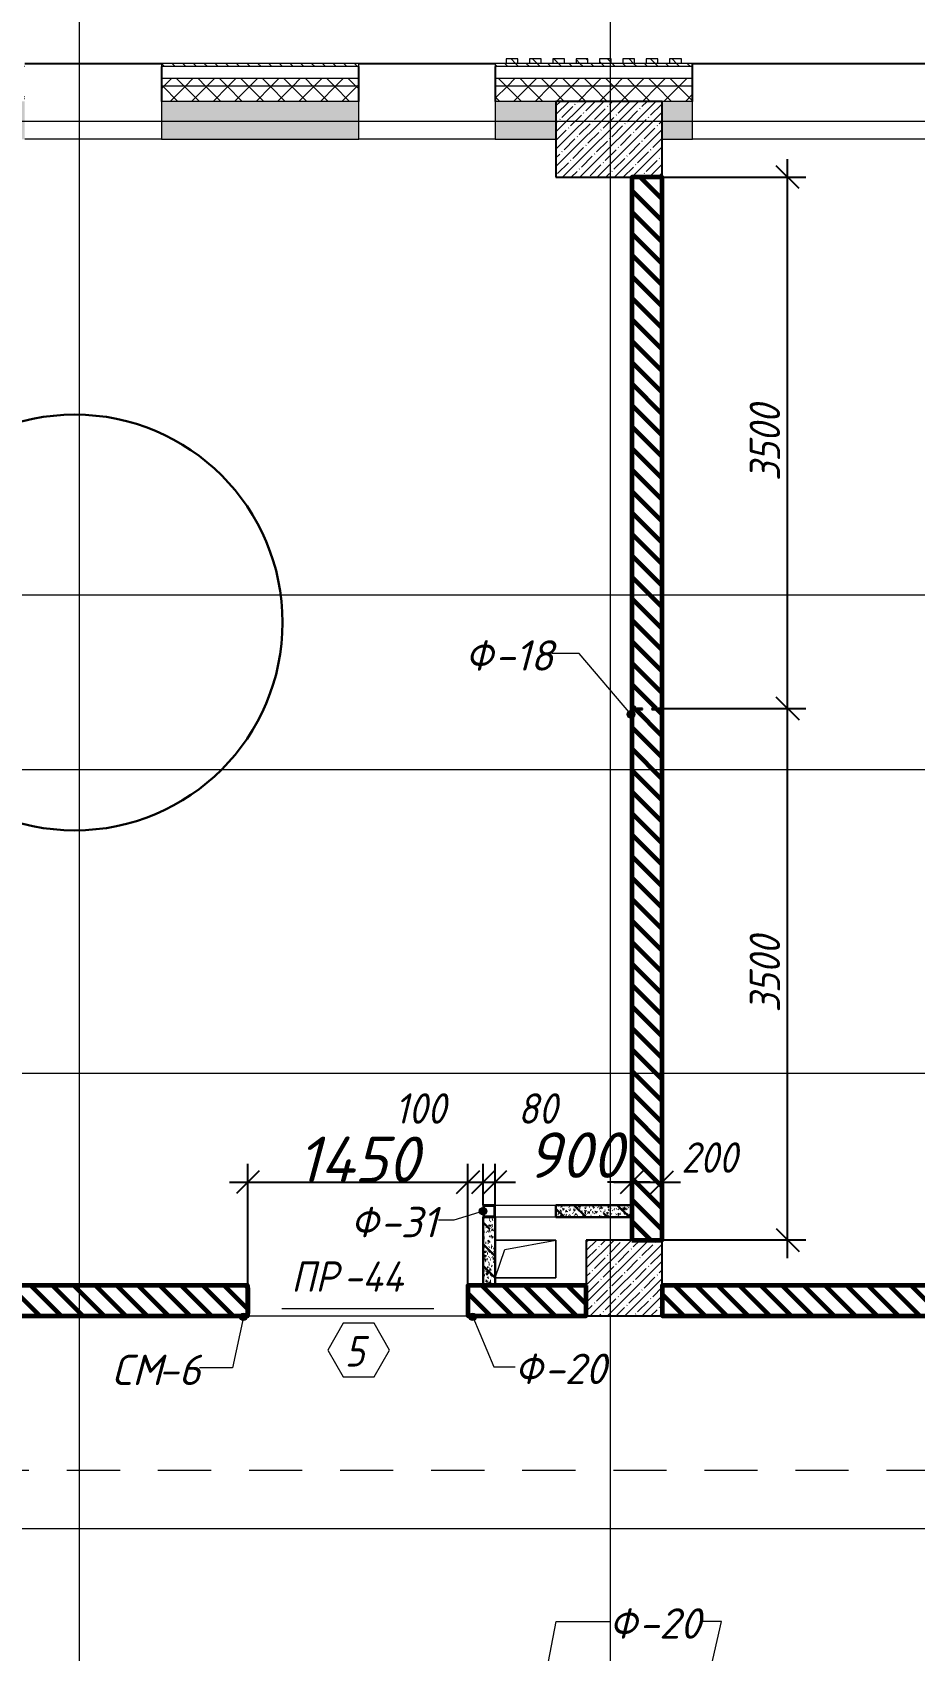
# Model space of a CAD drawing. Header units: millimetres. Extents: x 12986 to 523328, y -9759 to 30092.
# Drawn here: x 502331 to 508144, y 7326 to 17985 of the extents above; entities that cross this region are included whole.
import ezdxf

# ---------------------------------------------------------------- set-up
doc = ezdxf.new("R2010")
doc.units = ezdxf.units.MM
doc.linetypes.add('01 Штриховая _4 мм_', pattern=[600, 350, -250])
for name, color, linetype, lineweight in [('0) ПГП', 1, 'Continuous', 30), ('2) Расчет', 1, 'Continuous', 30), ('5) Блок ячеистый', 160, 'Continuous', 60), ('A-ANNO-DIMS', 7, 'Continuous', 9), ('A-DETL', 7, 'Continuous', 9), ('A-DOOR-IDEN', 7, 'Continuous', 9), ('A-FLOR', 7, 'Continuous', 9), ('A-GENM', 7, 'Continuous', 9), ('A-GENM-1', 7, 'Continuous', 25), ('A-GENM-IDEN', 7, 'Continuous', 9), ('A-WALL', 7, 'Continuous', 5), ('A-WALL-1', 7, 'Continuous', 25), ('A-WALL-FNSH-1', 7, 'Continuous', 9), ('A-WALL-FNSH-2', 7, 'Continuous', 5), ('G-ANNO-SYMB-1', 7, '01 Штриховая _4 мм_', 9), ('I-WALL', 7, 'Continuous', 5), ('S-COLS', 7, 'Continuous', 9), ('S-COLS-1', 7, 'Continuous', 5), ('S-COLS-2', 7, 'Continuous', 25), ('Оси-1', 7, 'Continuous', 20)]:
    doc.layers.add(name, color=color, linetype=linetype, lineweight=lineweight)
doc.layers.add('0)Допникки кружки', color=7, linetype='Continuous', plot=False)
doc.layers.add('A-WALL-3', color=7, linetype='Continuous', lineweight=5, true_color=0x000000)
doc.layers.add('A-WALL-PATT-2', color=7, linetype='Continuous', lineweight=5, true_color=0xce0000)
doc.styles.add('ISOCPEUR_I_2', font='isocpeui.ttf', dxfattribs={"height": 300})
doc.styles.add('ISOCPEUR_I_3', font='isocpeui.ttf', dxfattribs={"width": 0.9, "height": 200})
doc.styles.add('ISOCPEUR_I_4', font='isocpeui.ttf', dxfattribs={"width": 0.9, "height": 300})
doc.dimstyles.new('ISO-2_0_0_9К_СРЕДНИЙ', dxfattribs={"dimscale": 304.8, "dimtxt": 199.196235, "dimasz": 0.492126, "dimexe": 0.393701, "dimexo": 0, "dimgap": 0, "dimtad": 1, "dimdec": 0, "dimzin": 0, "dimdsep": 46, "dimtxsty": 'ISOCPEUR_I_2', "dimblk1": 'OBLIQUE', "dimblk2": 'OBLIQUE', "dimsah": 1, "dimcen": 0.09, "dimdle": 0.393701, "dimazin": 0, "dimtfac": 1, "dimtdec": 4, "dimtix": 1, "dimtmove": 2, "dimatfit": 3, "dimfxl": 1, "dimtvp": 1, "dimtolj": 1, "dimtzin": 0, "dimarcsym": 2})
doc.dimstyles.new('ISO-2_0_0_9К_СРЕДНИЙ_1', dxfattribs={"dimscale": 304.8, "dimtxt": 199.196235, "dimasz": 0.492126, "dimexe": 0.393701, "dimexo": 0, "dimgap": 0, "dimtad": 1, "dimdec": 0, "dimzin": 0, "dimdsep": 46, "dimtxsty": 'ISOCPEUR_I_3', "dimblk1": 'OBLIQUE', "dimblk2": 'OBLIQUE', "dimsah": 1, "dimcen": 0.09, "dimdle": 0.393701, "dimazin": 0, "dimtfac": 1, "dimtdec": 4, "dimtix": 1, "dimtmove": 2, "dimatfit": 3, "dimfxl": 1, "dimtvp": 1, "dimtolj": 1, "dimtzin": 0, "dimarcsym": 2})
doc.dimstyles.new('ISO-2_0_0_9К_СРЕДНИЙ_2', dxfattribs={"dimscale": 304.8, "dimtxt": 199.196235, "dimasz": 0.492126, "dimexe": 0.393701, "dimexo": 0, "dimgap": 0, "dimtad": 1, "dimdec": 0, "dimzin": 0, "dimdsep": 46, "dimtxsty": 'ISOCPEUR_I_2', "dimblk1": 'OBLIQUE', "dimblk2": 'OBLIQUE', "dimsah": 1, "dimcen": 0.09, "dimdle": 0.393701, "dimazin": 0, "dimtfac": 1, "dimtdec": 4, "dimtix": 1, "dimtmove": 0, "dimatfit": 3, "dimfxl": 1, "dimtvp": 1, "dimtolj": 1, "dimtzin": 0, "dimarcsym": 2})
doc.dimstyles.new('ISO-2_0_0_9К_СРЕДНИЙ_ФОН', dxfattribs={"dimscale": 304.8, "dimtxt": 199.196235, "dimasz": 0.492126, "dimexe": 0.393701, "dimexo": 0, "dimgap": 0.164042, "dimtad": 1, "dimdec": 0, "dimdsep": 46, "dimtxsty": 'ISOCPEUR_I_3', "dimblk1": 'OBLIQUE', "dimblk2": 'OBLIQUE', "dimsah": 1, "dimcen": 0.09, "dimdle": 0.393701, "dimazin": 0, "dimtfac": 1, "dimtdec": 4, "dimtix": 1, "dimtmove": 1, "dimatfit": 3, "dimfxl": 1, "dimtvp": 1, "dimtfill": 1, "dimtolj": 1, "dimtzin": 0, "dimarcsym": 2})
pattern_1 = [(135, (395430.81, -3869.25), (-70.71068, -70.71068), [])]
pattern_2 = [(135, (395430.81, -3869.254), (-35.35534, -35.35534), [])]
pattern_3 = [(45, (395430.81, -3869.25), (-70.71068, 70.71068), []), (135, (395430.81, -3869.25), (-70.71068, -70.71068), [])]
pattern_4 = [(50, (395430.81, -3869.254), (72.873764, -6.37607), [7.62, -83.82]), (355, (395430.81, -3869.25), (-14.09699, 76.422444), [6.096, -67.056]), (100.451, (395436.88, -3869.785), (58.776964, 70.04687), [6.476, -71.236]), (46.184, (395430.81, -3848.93), (108.43142, -16.817454), [11.43, -125.73]), (96.636, (395439.84, -3850.33), (94.961, 98.97089), [9.714, -106.854]), (351.184, (395430.81, -3848.93), (94.96227, 98.97018), [9.144, -100.584]), (21, (395440.97, -3854.014), (60.64565, -40.906537), [7.62, -83.82]), (326, (395440.97, -3854.01), (24.72083, 73.67493), [6.096, -67.056]), (71.451, (395446.02, -3857.42), (85.36689, 32.768737), [6.476, -71.236]), (37.5, (395430.809, -3869.254), (1.235525, 33.8224325), [3.353, -62.89, 3.353, -64.719, -67.31]), (37.5, (395430.809, -3869.254), (1.235525, 33.8224325), [-134.315, 3.353, -63.957]), (7.5, (395430.81, -3869.254), (26.728146, 40.072549), [3.353, -35.458, 3.353, -61.366, -25.654]), (7.5, (395430.81, -3869.254), (26.728146, 40.072549), [-103.53, 3.353, -22.301]), (327.5, (395408.152, -3869.254), (54.2363175, -2.2921173), [3.353, -22.047, 3.353, -75.895, -105.156]), (327.5, (395408.152, -3869.254), (54.2363175, -2.2921173), [-104.648, 3.353, -101.803]), (317.5, (395397.99, -3869.254), (59.25158, 10.17014), [3.353, -29.667, 3.353, -49.276, -74.676]), (317.5, (395397.99, -3869.254), (59.25158, 10.17014), [-85.649, 3.353, -71.323])]
pattern_5 = [(135, (395430.8, -3869.25), (-142.5612, -142.5612), []), (135, (395573.37, -3869.25), (-142.5612, -142.5612), [252.016, -50.403, 3.353, -47.05])]

# ---------------------------------------------------------------- blocks, each defined once
blk = doc.blocks.new('AR_Отверстие прямоугольное _в плите_ - AR_Отверстие прямоугольное _в плите_-24489373-АР1_1_Кладочный план 3 этажа')
at = {"layer": 'A-GENM'}
for p, q in [((200, 125), (-200, 125)), ((-137.5, 62.5), (200, 125)), ((200, -125), (200, 125)), ((-200, -125), (-137.5, 62.5)), ((-200, -125), (200, -125))]:
    blk.add_line(p, q, dxfattribs=at)
blk = doc.blocks.new('Колонна_Несущая_Прямоугольное сечение - Вн_ЖБ_500х500-29565349-АР1_1_Кладочный план 3 этажа')
at = {"layer": 'S-COLS-1'}
h = blk.add_hatch(dxfattribs=at)
h.set_pattern_fill('FP_88', color=256, style=0, pattern_type=2)
h.set_pattern_definition([(45, (-110800, -13650), (-57.024626, 57.024626), []), (45, (-110742.975, -13650), (-57.024626, 57.024626), [100.806, -20.161, 3.353, -16.808])])
h.paths.add_polyline_path([(-250, -250), (250, -250), (250, 250), (-250, 250)], flags=0)
at = {"layer": 'S-COLS-2'}
for p, q in [((250, 250), (-250, 250)), ((-250, 250), (-250, -250)), ((250, -250), (250, 250)), ((-250, -250), (250, -250))]:
    blk.add_line(p, q, dxfattribs=at)
blk = doc.blocks.new('Колонна_Несущая_Прямоугольное сечение - 700х500-V116-АР1_1_Кладочный план 3 этажа')
at = {"layer": 'S-COLS-1'}
h = blk.add_hatch(dxfattribs=at)
h.set_pattern_fill('FP_106', color=256, style=0, pattern_type=2)
h.set_pattern_definition([(45, (-110700, -21150), (-57.024626, 57.024626), []), (45, (-110642.975, -21150), (-57.024626, 57.024626), [100.806, -20.161, 3.353, -16.808])])
h.paths.add_polyline_path([(-350, -250), (350, -250), (350, 250), (-350, 250), (-350, -198)], flags=0)
at = {"layer": 'S-COLS-2'}
for p, q in [((350, 250), (-350, 250)), ((-350, 250), (-350, -250)), ((350, -250), (350, 250)), ((-350, -250), (350, -250))]:
    blk.add_line(p, q, dxfattribs=at)
blk = doc.blocks.new('Фахверк_СКБ_Уголок_Тип 2 - СМ-6_200х2180 h-30007491-АР1_1_Кладочный план 3 этажа')
at = {"layer": 'A-GENM-1'}
for p, q in [((125, 156), (125, 81)), ((200, 156), (125, 156)), ((131, 81), (131, 150)), ((131, 150), (200, 150)), ((200, 150), (200, 156)), ((125, 81), (131, 81)), ((131, 19), (125, 19)), ((125, 19), (125, -56)), ((131, -50), (131, 19)), ((125, -56), (200, -56)), ((200, -50), (131, -50)), ((200, -56), (200, -50))]:
    blk.add_line(p, q, dxfattribs=at)
blk = doc.blocks.new('Стойка_Влож_Полоса боковая - Полоса-27101091-АР1_1_Кладочный план 3 этажа')
at = {"layer": 'A-GENM'}
for p, q in [((-5, 85), (0, 85)), ((-5, -85), (-5, 85)), ((0, 31), (0, -31)), ((0, -85), (-5, -85))]:
    blk.add_line(p, q, dxfattribs=at)
blk = doc.blocks.new('Фахверк_СКБ_Уголок - Ф-20_200х3960 h-28533880-АР1_1_Кладочный план 3 этажа')
at = {"layer": 'A-GENM-1'}
for p, q in [((200, 156), (125, 156)), ((125, 156), (125, 81)), ((131, 81), (131, 150)), ((131, 150), (200, 150)), ((200, 150), (200, 156)), ((125, 81), (131, 81)), ((131, 19), (125, 19)), ((125, 19), (125, -56)), ((131, -50), (131, 19)), ((125, -56), (200, -56)), ((200, -50), (131, -50)), ((200, -56), (200, -50))]:
    blk.add_line(p, q, dxfattribs=at)
blk = doc.blocks.new('Фахверк_СКБ_Уголок - Ф-18_200х3550 h-29129020-АР1_1_Кладочный план 3 этажа')
at = {"layer": 'A-GENM-1'}
for p, q in [((200, 156), (125, 156)), ((125, 156), (125, 81)), ((131, 81), (131, 150)), ((131, 150), (200, 150)), ((200, 150), (200, 156)), ((125, 81), (131, 81)), ((131, 19), (125, 19)), ((125, 19), (125, -56)), ((131, -50), (131, 19)), ((125, -56), (200, -56)), ((200, -50), (131, -50)), ((200, -56), (200, -50))]:
    blk.add_line(p, q, dxfattribs=at)
blk = doc.blocks.new('154_Фахверк_СКБ_Колонна - Ф-31_80х80 _h_3960_-33058802-АР1_1_Кладочный план 3 этажа')
at = {"layer": 'A-GENM-1'}
for p, q in [((205, 40), (125, 40)), ((125, 40), (125, -40)), ((200, 35), (130, 35)), ((130, 35), (130, -35)), ((130, -35), (130, 35)), ((130, 35), (200, 35)), ((200, -35), (200, 35)), ((200, 35), (200, -35)), ((205, -40), (205, 40)), ((125, -40), (205, -40)), ((130, -35), (200, -35)), ((200, -35), (130, -35))]:
    blk.add_line(p, q, dxfattribs=at)
blk = doc.blocks.new('_Oblique')
at = {"color": 0, "linetype": 'ByBlock', "lineweight": -2}
blk.add_line((-0.5, -0.5), (0.5, 0.5), dxfattribs=at)
blk = doc.blocks.new('*D3499')
at = {"layer": 'A-ANNO-DIMS', "color": 0, "lineweight": -2, "transparency": 16777216}
for p, q in [((503751, 9739), (503751, 10532)), ((505201, 9739), (505201, 10532)), ((503631, 10412), (505321, 10412))]:
    blk.add_line(p, q, dxfattribs=at)
at = {"layer": 'Defpoints', "color": 0, "transparency": 16777216}
for p in [(505201, 10412), (503751, 9739), (505201, 9739)]:
    blk.add_point(p, dxfattribs=at)
at = {"layer": 'A-ANNO-DIMS', "color": 0, "lineweight": -2, "transparency": 16777216, "xscale": 150, "yscale": 150, "zscale": 150, "rotation": 180}
blk.add_blockref('_Oblique', (503751, 10412), dxfattribs=at)
at = {"layer": 'A-ANNO-DIMS', "color": 0, "lineweight": -2, "transparency": 16777216, "xscale": 150, "yscale": 150, "zscale": 150}
blk.add_blockref('_Oblique', (505201, 10412), dxfattribs=at)
at = {"layer": 'A-ANNO-DIMS', "color": 0, "transparency": 16777216, "insert": (504476, 10562), "char_height": 300, "width": 579.2, "attachment_point": 5, "style": 'ISOCPEUR_I_2'}
blk.add_mtext('\\A1;1450', dxfattribs=at)
blk = doc.blocks.new('*D3500')
at = {"layer": 'A-ANNO-DIMS', "color": 0, "lineweight": -2, "transparency": 16777216}
for p, q in [((505201, 9739), (505201, 10532)), ((505301, 10261), (505301, 10532)), ((505081, 10412), (505421, 10412))]:
    blk.add_line(p, q, dxfattribs=at)
at = {"layer": 'Defpoints', "color": 0, "transparency": 16777216}
for p in [(505301, 10412), (505301, 10261), (505201, 9739)]:
    blk.add_point(p, dxfattribs=at)
at = {"layer": 'A-ANNO-DIMS', "color": 0, "lineweight": -2, "transparency": 16777216, "xscale": 150, "yscale": 150, "zscale": 150, "rotation": 180}
blk.add_blockref('_Oblique', (505201, 10412), dxfattribs=at)
at = {"layer": 'A-ANNO-DIMS', "color": 0, "lineweight": -2, "transparency": 16777216, "xscale": 150, "yscale": 150, "zscale": 150}
blk.add_blockref('_Oblique', (505301, 10412), dxfattribs=at)
at = {"layer": 'A-ANNO-DIMS', "color": 0, "transparency": 16777216, "insert": (504719, 10997), "char_height": 200, "width": 409.12, "attachment_point": 1, "line_spacing_factor": 1.149209, "style": 'ISOCPEUR_I_3'}
blk.add_mtext('\\A1;100', dxfattribs=at)
blk = doc.blocks.new('*D3501')
at = {"layer": 'A-ANNO-DIMS', "color": 0, "lineweight": -2, "transparency": 16777216}
for p, q in [((505301, 10261), (505301, 10532)), ((505381, 10262), (505381, 10532)), ((505181, 10412), (505501, 10412))]:
    blk.add_line(p, q, dxfattribs=at)
at = {"layer": 'Defpoints', "color": 0, "transparency": 16777216}
for p in [(505381, 10412), (505301, 10261), (505381, 10262)]:
    blk.add_point(p, dxfattribs=at)
at = {"layer": 'A-ANNO-DIMS', "color": 0, "lineweight": -2, "transparency": 16777216, "xscale": 150, "yscale": 150, "zscale": 150, "rotation": 180}
blk.add_blockref('_Oblique', (505301, 10412), dxfattribs=at)
at = {"layer": 'A-ANNO-DIMS', "color": 0, "lineweight": -2, "transparency": 16777216, "xscale": 150, "yscale": 150, "zscale": 150}
blk.add_blockref('_Oblique', (505381, 10412), dxfattribs=at)
at = {"layer": 'A-ANNO-DIMS', "color": 0, "transparency": 16777216, "insert": (505530, 10997), "char_height": 200, "width": 303.39, "attachment_point": 1, "line_spacing_factor": 1.149209, "style": 'ISOCPEUR_I_3'}
blk.add_mtext('\\A1;80', dxfattribs=at)
blk = doc.blocks.new('*D3502')
at = {"layer": 'A-ANNO-DIMS', "color": 0, "lineweight": -2, "transparency": 16777216}
for p, q in [((505381, 10262), (505381, 10532)), ((506281, 10518), (506281, 10292)), ((505261, 10412), (505514, 10412)), ((506401, 10412), (506120, 10412))]:
    blk.add_line(p, q, dxfattribs=at)
at = {"layer": 'Defpoints', "color": 0, "transparency": 16777216}
for p in [(506281, 10518), (506281, 10412), (505381, 10262)]:
    blk.add_point(p, dxfattribs=at)
at = {"layer": 'A-ANNO-DIMS', "color": 0, "lineweight": -2, "transparency": 16777216, "xscale": 150, "yscale": 150, "zscale": 150, "rotation": 180}
blk.add_blockref('_Oblique', (505381, 10412), dxfattribs=at)
at = {"layer": 'A-ANNO-DIMS', "color": 0, "lineweight": -2, "transparency": 16777216, "xscale": 150, "yscale": 150, "zscale": 150}
blk.add_blockref('_Oblique', (506281, 10412), dxfattribs=at)
at = {"layer": 'A-ANNO-DIMS', "color": 0, "transparency": 16777216, "insert": (505589, 10740), "char_height": 300, "width": 455.09, "attachment_point": 1, "line_spacing_factor": 1.149209, "style": 'ISOCPEUR_I_2'}
blk.add_mtext('\\A1;900', dxfattribs=at)
blk = doc.blocks.new('*D3503')
at = {"layer": 'A-ANNO-DIMS', "color": 0, "lineweight": -2, "transparency": 16777216}
for p, q in [((506281, 10518), (506281, 10292)), ((506481, 10518), (506481, 10292)), ((506161, 10412), (506601, 10412))]:
    blk.add_line(p, q, dxfattribs=at)
at = {"layer": 'Defpoints', "color": 0, "transparency": 16777216}
for p in [(506281, 10518), (506481, 10518), (506481, 10412)]:
    blk.add_point(p, dxfattribs=at)
at = {"layer": 'A-ANNO-DIMS', "color": 0, "lineweight": -2, "transparency": 16777216, "xscale": 150, "yscale": 150, "zscale": 150, "rotation": 180}
blk.add_blockref('_Oblique', (506281, 10412), dxfattribs=at)
at = {"layer": 'A-ANNO-DIMS', "color": 0, "lineweight": -2, "transparency": 16777216, "xscale": 150, "yscale": 150, "zscale": 150}
blk.add_blockref('_Oblique', (506481, 10412), dxfattribs=at)
at = {"layer": 'A-ANNO-DIMS', "color": 0, "transparency": 16777216, "insert": (506606, 10674), "char_height": 200, "width": 455.09, "attachment_point": 1, "line_spacing_factor": 1.149209, "style": 'ISOCPEUR_I_3'}
blk.add_mtext('\\A1;200', dxfattribs=at)
blk = doc.blocks.new('AAR_СКБ_Марка_Двери_Перемычка и проем - Марка перемычки и проема-25306769-АР1_1_Кладочный план 3 этажа')
at = {"layer": 'A-DOOR-IDEN'}
for p, q in [((-5, 0), (5, 0)), ((-0.97, -0.98), (-1.99, -2.75)), ((1.07, -0.98), (-0.97, -0.98)), ((2.09, -2.75), (1.07, -0.98)), ((-1.99, -2.75), (-0.97, -4.51)), ((1.07, -4.51), (2.09, -2.75)), ((-0.97, -4.51), (1.07, -4.51))]:
    blk.add_line(p, q, dxfattribs=at)
blk = doc.blocks.new('*D3854')
at = {"layer": 'A-ANNO-DIMS', "color": 0, "lineweight": -2, "transparency": 16777216}
for p, q in [((507307, 9911), (507307, 13651)), ((506487, 13531), (507427, 13531)), ((506481, 10031), (507427, 10031))]:
    blk.add_line(p, q, dxfattribs=at)
at = {"layer": 'Defpoints', "color": 0, "transparency": 16777216}
for p in [(506487, 13531), (507307, 13531), (506481, 10031)]:
    blk.add_point(p, dxfattribs=at)
at = {"layer": 'A-ANNO-DIMS', "color": 0, "lineweight": -2, "transparency": 16777216, "xscale": 150, "yscale": 150, "zscale": 150}
for p, rotation in [((507307, 13531), 90), ((507307, 10031), 270)]:
    blk.add_blockref('_Oblique', p, dxfattribs=dict(at, rotation=rotation))
at = {"layer": 'A-ANNO-DIMS', "color": 0, "transparency": 16777216, "insert": (507157, 11781), "char_height": 200, "width": 606.78, "attachment_point": 5, "rotation": 90, "style": 'ISOCPEUR_I_3', "bg_fill": 3, "box_fill_scale": 1.1, "bg_fill_color": 256, "bg_fill_true_color": 13158600, "bg_fill_transparency": 0}
blk.add_mtext('\\A1;3500', dxfattribs=at)
blk = doc.blocks.new('*D3855')
at = {"layer": 'A-ANNO-DIMS', "color": 0, "lineweight": -2, "transparency": 16777216}
for p, q in [((507307, 13411), (507307, 17151)), ((506481, 17031), (507427, 17031)), ((506487, 13531), (507427, 13531))]:
    blk.add_line(p, q, dxfattribs=at)
at = {"layer": 'Defpoints', "color": 0, "transparency": 16777216}
for p in [(506481, 17031), (507307, 17031), (506487, 13531)]:
    blk.add_point(p, dxfattribs=at)
at = {"layer": 'A-ANNO-DIMS', "color": 0, "lineweight": -2, "transparency": 16777216, "xscale": 150, "yscale": 150, "zscale": 150}
for p, rotation in [((507307, 17031), 90), ((507307, 13531), 270)]:
    blk.add_blockref('_Oblique', p, dxfattribs=dict(at, rotation=rotation))
at = {"layer": 'A-ANNO-DIMS', "color": 0, "transparency": 16777216, "insert": (507157, 15281), "char_height": 200, "width": 606.78, "attachment_point": 5, "rotation": 90, "style": 'ISOCPEUR_I_3', "bg_fill": 3, "box_fill_scale": 1.1, "bg_fill_color": 256, "bg_fill_true_color": 13158600, "bg_fill_transparency": 0}
blk.add_mtext('\\A1;3500', dxfattribs=at)

msp = doc.modelspace()

# ---------------------------------------------------------------- hatches: boundary and pattern name
at = {"layer": '0) ПГП'}
h = msp.add_hatch(dxfattribs=at)
h.set_pattern_fill('FP_6', color=256, style=0, pattern_type=2)
h.set_pattern_definition(pattern_4)
h.paths.add_polyline_path([(506280.80855, 10180.74642), (506280.80855, 10260.74642), (505780.80855, 10260.74642), (505780.80855, 10180.74642)], flags=0)
h = msp.add_hatch(dxfattribs=at)
h.set_pattern_fill('FP_7', color=256, style=0, pattern_type=2)
h.set_pattern_definition(pattern_5)
h.paths.add_polyline_path([(506280.80855, 10180.74642), (506280.80855, 10260.74642), (505780.80855, 10260.74642), (505780.80855, 10180.74642)], flags=0)
h = msp.add_hatch(dxfattribs=at)
h.set_pattern_fill('FP_6', color=256, style=0, pattern_type=2)
h.set_pattern_definition(pattern_4)
h.paths.add_polyline_path([(505375.80855, 9730.74642), (505380.80855, 9730.74642), (505380.80855, 10180.74642), (505300.80855, 10180.74642), (505300.80855, 9730.74642), (505305.80855, 9730.74642)], flags=0)
h = msp.add_hatch(dxfattribs=at)
h.set_pattern_fill('FP_7', color=256, style=0, pattern_type=2)
h.set_pattern_definition(pattern_5)
h.paths.add_polyline_path([(505375.80855, 9730.74642), (505380.80855, 9730.74642), (505380.80855, 10180.74642), (505300.80855, 10180.74642), (505300.80855, 9730.74642), (505305.80855, 9730.74642)], flags=0)
at = {"layer": '5) Блок ячеистый'}
h = msp.add_hatch(dxfattribs=at)
h.set_pattern_fill('FP_1', color=256, style=0, pattern_type=2)
h.set_pattern_definition(pattern_1)
h.paths.add_polyline_path([(506480.80855, 10030.74642), (506480.80855, 13524.74642), (506411.80855, 13524.74642), (506411.80855, 13530.74642), (506480.80855, 13530.74642), (506480.80854, 17030.74642), (506280.80855, 17030.74642), (506280.80855, 13530.74642), (506349.80855, 13530.74642), (506349.80855, 13524.74642), (506280.80855, 13524.74642), (506280.80855, 10030.74642)], flags=0)
h = msp.add_hatch(dxfattribs=at)
h.set_pattern_fill('FP_1', color=256, style=0, pattern_type=2)
h.set_pattern_definition(pattern_1)
h.paths.add_polyline_path([(505980.80855, 9530.74642), (505980.80855, 9730.74642), (505200.80855, 9730.74642), (505200.80855, 9530.74642), (505385.24102, 9530.74642)], flags=0)
h.paths.add_polyline_path([(503681.80855, 9530.74642), (503750.80855, 9530.74642), (503750.80855, 9730.74642), (501480.80855, 9730.74642), (501480.80855, 9530.74642), (502677.5407, 9530.74642)], flags=0)
h = msp.add_hatch(dxfattribs=at)
h.set_pattern_fill('FP_1', color=256, style=0, pattern_type=2)
h.set_pattern_definition(pattern_1)
h.paths.add_polyline_path([(506480.80855, 9530.74642), (511030.80852, 9530.74642), (511030.80852, 9730.74642), (506480.80855, 9730.74642)], flags=0)
at = {"layer": 'A-GENM-IDEN'}
h = msp.add_hatch(color=256, dxfattribs=at)
edge = h.paths.add_edge_path(flags=0)
edge.add_arc((506274.80855, 13493.24642), 25, 0, 360)
h = msp.add_hatch(color=256, dxfattribs=at)
edge = h.paths.add_edge_path(flags=0)
edge.add_arc((505300.80855, 10220.74642), 25, 0, 360)
h = msp.add_hatch(color=256, dxfattribs=at)
edge = h.paths.add_edge_path(flags=0)
edge.add_arc((503721.80855, 9524.74642), 25, 0, 360)
h = msp.add_hatch(color=256, dxfattribs=at)
edge = h.paths.add_edge_path(flags=0)
edge.add_arc((505232.30855, 9524.74642), 25, 0, 360)
at = {"layer": 'A-WALL-PATT-2'}
h = msp.add_hatch(dxfattribs=at)
h.set_pattern_fill('FP_3', color=256, style=0, pattern_type=2)
h.set_pattern_definition(pattern_2)
h.paths.add_polyline_path([(506529.84159, 17780.74642), (506606.84159, 17780.74642), (506606.84159, 17810.74642), (506529.84159, 17810.74642)], flags=0)
h.paths.add_polyline_path([(505990.84159, 17780.74642), (505990.84159, 17810.74642), (505913.84159, 17810.74642), (505913.84159, 17780.74642)], flags=0)
h.paths.add_polyline_path([(506067.84159, 17780.74642), (506144.84159, 17780.74642), (506144.84159, 17810.74642), (506067.84159, 17810.74642)], flags=0)
h.paths.add_polyline_path([(505682.84159, 17780.74642), (505682.84159, 17810.74642), (505605.84159, 17810.74642), (505605.84159, 17780.74642)], flags=0)
h.paths.add_polyline_path([(505759.84159, 17780.74642), (505836.84159, 17780.74642), (505836.84159, 17810.74642), (505759.84159, 17810.74642)], flags=0)
h.paths.add_polyline_path([(506221.84159, 17780.74642), (506298.84159, 17780.74642), (506298.84159, 17810.74642), (506221.84159, 17810.74642)], flags=0)
h.paths.add_polyline_path([(505451.84159, 17780.74642), (505528.84159, 17780.74642), (505528.84159, 17810.74642), (505451.84159, 17810.74642)], flags=0)
h.paths.add_polyline_path([(506375.84159, 17780.74642), (506452.84159, 17780.74642), (506452.84159, 17810.74642), (506375.84159, 17810.74642)], flags=0)
h = msp.add_hatch(dxfattribs=at)
h.set_pattern_fill('FP_3', color=256, style=0, pattern_type=2)
h.set_pattern_definition(pattern_2)
h.paths.add_polyline_path([(516216.04229, 17760.74642), (520760.80855, 17760.74642), (520760.80855, 17780.74642), (515581.02551, 17780.74642), (515581.02551, 17760.74642)], flags=0)
h.paths.add_polyline_path([(508980.80857, 17760.74642), (510131.25724, 17760.74642), (510131.25724, 17780.74642), (508980.80857, 17780.74642)], flags=0)
h.paths.add_polyline_path([(502280.59161, 17760.74642), (502281.25724, 17760.74642), (502280.59161, 17780.74642)], flags=0)
h.paths.add_polyline_path([(500081.02551, 17760.74642), (500081.02551, 17780.74642), (498880.80854, 17780.74642), (498880.80854, 17760.74642), (499969.84039, 17760.74642)], flags=0)
h.paths.add_polyline_path([(504481.25724, 17760.74642), (504481.25724, 17780.74642), (503181.25724, 17780.74642), (503181.25724, 17760.74642)], flags=0)
h.paths.add_polyline_path([(496580.80854, 17760.74642), (496580.80854, 17780.74642), (492020.80855, 17780.74642), (492020.80855, 17760.74642)], flags=0)
h = msp.add_hatch(dxfattribs=at)
h.set_pattern_fill('FP_3', color=256, style=0, pattern_type=2)
h.set_pattern_definition(pattern_2)
h.paths.add_polyline_path([(505381.25724, 17760.74642), (506680.59161, 17760.74642), (506680.59161, 17780.74642), (505381.25724, 17780.74642)], flags=0)
h.paths.add_polyline_path([(514680.80855, 17760.74642), (514680.80855, 17780.74642), (513331.25724, 17780.74642), (513331.25724, 17760.74642), (513508.34197, 17760.74642)], flags=0)
h = msp.add_hatch(dxfattribs=at)
h.set_pattern_fill('FP_2', color=256, style=0, pattern_type=2)
h.set_pattern_definition(pattern_3)
h.paths.add_polyline_path([(508980.80857, 17630.74642), (510131.25724, 17630.74642), (510131.25724, 17680.74642), (508980.80857, 17680.74642)], flags=0)
h.paths.add_polyline_path([(520660.80855, 17630.74642), (520660.80855, 17680.74642), (515581.02551, 17680.74642), (515581.02551, 17630.74642), (520610.80855, 17630.74642)], flags=0)
h.paths.add_polyline_path([(503181.25724, 17630.74642), (504481.25724, 17630.74642), (504481.25724, 17680.74642), (503181.25724, 17680.74642)], flags=0)
h.paths.add_polyline_path([(492020.80855, 17630.74642), (496580.80854, 17630.74642), (496580.80854, 17680.74642), (492020.80855, 17680.74642)], flags=0)
h.paths.add_polyline_path([(498880.80854, 17630.74642), (500081.02551, 17630.74642), (500081.02551, 17680.74642), (498880.80854, 17680.74642)], flags=0)
h = msp.add_hatch(dxfattribs=at)
h.set_pattern_fill('FP_2', color=256, style=0, pattern_type=2)
h.set_pattern_definition(pattern_3)
h.paths.add_polyline_path([(520610.80855, 17530.74642), (520610.80855, 17630.74642), (515581.02551, 17630.74642), (515581.02551, 17530.74642), (520510.80855, 17530.74642)], flags=0)
h.paths.add_polyline_path([(508980.80857, 17530.74642), (510131.25724, 17530.74642), (510131.25724, 17630.74642), (508980.80857, 17630.74642)], flags=0)
h.paths.add_polyline_path([(514680.80855, 17530.74642), (514681.02551, 17530.74642), (514680.80855, 17630.74642)], flags=0)
h.paths.add_polyline_path([(504481.25724, 17530.74642), (504481.25724, 17630.74642), (503181.25724, 17630.74642), (503181.25724, 17530.74642)], flags=0)
h.paths.add_polyline_path([(502280.59161, 17530.74642), (502281.25724, 17530.74642), (502280.59161, 17630.74642)], flags=0)
h.paths.add_polyline_path([(499969.84039, 17530.74642), (500012.02551, 17530.74642), (500012.02551, 17536.74642), (500081.02551, 17536.74642), (500081.02551, 17630.74642), (498880.80854, 17630.74642), (498881.33027, 17536.74642), (498949.80854, 17536.49538), (498949.80854, 17530.74642)], flags=0)
h.paths.add_polyline_path([(496010.80855, 17530.74642), (496511.80854, 17530.74642), (496511.80854, 17536.74642), (496580.80854, 17536.74642), (496580.80854, 17630.74642), (492020.80855, 17630.74642), (492020.80855, 17530.74642)], flags=0)
h = msp.add_hatch(dxfattribs=at)
h.set_pattern_fill('FP_2', color=256, style=0, pattern_type=2)
h.set_pattern_definition(pattern_3)
h.paths.add_polyline_path([(513331.25724, 17630.74642), (514680.80855, 17630.74642), (514680.80855, 17680.74642), (513331.25724, 17680.74642)], flags=0)
h.paths.add_polyline_path([(506680.59161, 17630.74642), (506680.59161, 17680.74642), (505381.25724, 17680.74642), (505381.25724, 17630.74642), (505385.24102, 17630.74642)], flags=0)
h = msp.add_hatch(dxfattribs=at)
h.set_pattern_fill('FP_2', color=256, style=0, pattern_type=2)
h.set_pattern_definition(pattern_3)
h.paths.add_polyline_path([(513508.34197, 17530.74642), (514680.80855, 17530.74642), (514680.80855, 17630.74642), (513331.25724, 17630.74642), (513331.25724, 17530.74642)], flags=0)
h.paths.add_polyline_path([(505385.24102, 17530.74642), (506680.59161, 17530.74642), (506680.59161, 17630.74642), (505381.25724, 17630.74642), (505381.25724, 17530.74642)], flags=0)
h = msp.add_hatch(dxfattribs=at)
h.set_pattern_fill('FP_4', color=256, style=0, pattern_type=2)
h.set_pattern_definition([(45, (395430.81, -3869.25), (-57.024626, 57.024626), []), (45, (395487.83, -3869.25), (-57.024626, 57.024626), [100.806, -20.161, 3.353, -16.808])])
h.paths.add_polyline_path([(512431.25724, 17280.74642), (512431.04028, 17530.74642), (511531.25724, 17530.74642), (511531.25724, 17280.74642), (512154.49182, 17280.74642)], flags=0)
h.paths.add_polyline_path([(508980.80857, 17280.74642), (510131.25724, 17280.74642), (510131.25724, 17530.74642), (508980.80857, 17530.74642)], flags=0)
h.paths.add_polyline_path([(516470.80855, 17280.74642), (516470.80855, 17530.74642), (516280.80855, 17530.74642), (516280.80855, 17280.74642)], flags=0)
h.paths.add_polyline_path([(514681.02551, 17280.74642), (514680.80855, 17530.74642), (513331.25724, 17530.74642), (513331.25724, 17280.74642), (513508.34197, 17280.74642)], flags=0)
h.paths.add_polyline_path([(505780.80854, 17280.74642), (505780.80854, 17530.74642), (505381.25724, 17530.74642), (505381.25724, 17280.74642), (505385.24102, 17280.74642)], flags=0)
h.paths.add_polyline_path([(506480.80854, 17280.74642), (506680.80857, 17280.74642), (506680.59161, 17530.74642), (506480.80854, 17530.74642), (506480.80854, 17492.30691)], flags=0)
h.paths.add_polyline_path([(502281.25724, 17280.74642), (502280.59161, 17530.74642), (501480.80855, 17530.74642), (501480.80855, 17280.74642)], flags=0)
h.paths.add_polyline_path([(504481.25724, 17280.74642), (504481.25724, 17530.74642), (503181.25724, 17530.74642), (503181.25724, 17280.74642)], flags=0)

# ---------------------------------------------------------------- linework, layer by layer
at = {"layer": '0) ПГП'}
for p, q in [((505780.80855, 10260.74642), (505780.80855, 10180.74642)), ((505300.80855, 10180.74642), (505300.80855, 9730.74642)), ((505780.80855, 10180.74642), (506280.80855, 10180.74642))]:
    msp.add_line(p, q, dxfattribs=at)
at = {"layer": '0)Допникки кружки', "color": 1, "lineweight": 30}
msp.add_circle((502610.19414, 14098.13204), 1369.38563, dxfattribs=at)
at = {"layer": '2) Расчет'}
for p, q in [((506280.80855, 10260.74642), (505780.80855, 10260.74642)), ((505380.80855, 9730.74642), (505380.80855, 10180.74642))]:
    msp.add_line(p, q, dxfattribs=at)
at = {"layer": '5) Блок ячеистый'}
for points in [[(506280.80855, 10030.74642), (506480.80855, 10030.74642), (506480.80855, 17030.74642), (506280.80855, 17030.74642)], [(503750.80855, 9730.74642), (501480.80855, 9730.74642), (501480.80855, 9530.74642), (503750.80855, 9530.74642)], [(505980.80855, 9730.74642), (505200.80855, 9730.74642), (505200.80855, 9530.74641), (505980.80855, 9530.74641)], [(511030.80852, 9730.74642), (506480.80855, 9730.74642), (506480.80855, 9530.74642), (511030.80852, 9530.74642)]]:
    msp.add_lwpolyline(points, close=True, dxfattribs=at)
at = {"layer": 'A-DETL'}
for p, q in [((504481.25724, 17680.74642), (503181.25724, 17680.74642)), ((506680.80857, 17680.74642), (505381.25724, 17680.74642))]:
    msp.add_line(p, q, dxfattribs=at)
at = {"layer": 'A-FLOR'}
for p, q in [((505380.80855, 10030.74659), (505780.80855, 10030.74659)), ((505780.80855, 10030.74659), (505780.80855, 9780.74659)), ((505780.80855, 9780.74659), (505380.80855, 9780.74659))]:
    msp.add_line(p, q, dxfattribs=at)
at = {"layer": 'A-GENM-IDEN'}
for p, q in [((505934.3681, 13893.42056), (505756.52225, 13893.42056)), ((506274.80855, 13493.24642), (505934.3681, 13893.42056)), ((505109.01609, 10161.01963), (505007.91958, 10161.01963)), ((505300.80855, 10220.74642), (505109.01609, 10161.01963)), ((503721.80855, 9524.74642), (503650.82043, 9188.09206)), ((505232.30855, 9524.74642), (505371.62369, 9194.80932)), ((503650.82043, 9188.09206), (503432.05252, 9188.09206)), ((505371.62369, 9194.80932), (505510.93883, 9194.80932)), ((505629.30855, 6736.74642), (505783.18118, 7517.41967)), ((505783.18118, 7517.41967), (506133.64203, 7517.41967)), ((506692.30855, 6736.74642), (506870.46952, 7517.41967)), ((506870.46952, 7517.41967), (506735.05112, 7517.41967))]:
    msp.add_line(p, q, dxfattribs=at)
for centre in [(506274.80855, 13493.24642), (505300.80855, 10220.74642), (503721.80855, 9524.74642), (505232.30855, 9524.74642)]:
    msp.add_circle(centre, 25, dxfattribs=at)
at = {"layer": 'A-WALL'}
for p, q in [((504481.25724, 17760.74642), (503181.25724, 17760.74642)), ((506680.80857, 17760.74642), (505381.25724, 17760.74642)), ((506680.59161, 17780.74642), (506680.59161, 17760.74642)), ((504481.25724, 17630.74642), (503181.25724, 17630.74642)), ((506680.80857, 17630.74642), (505381.25724, 17630.74642))]:
    msp.add_line(p, q, dxfattribs=at)
at = {"layer": 'A-WALL-1'}
for p, q in [((502281.25724, 17780.74642), (503181.25724, 17780.74642)), ((503181.25724, 17760.74642), (503181.25724, 17530.74642)), ((504481.25724, 17780.74642), (505381.25724, 17780.74642)), ((504481.25724, 17530.74642), (504481.25724, 17760.74642)), ((505381.25724, 17760.74642), (505381.25724, 17530.74642)), ((506680.80857, 17530.74642), (506680.80857, 17780.74642)), ((506680.80857, 17780.74642), (508980.80857, 17780.74642))]:
    msp.add_line(p, q, dxfattribs=at)
at = {"layer": 'A-WALL-3'}
for p, q in [((503181.25724, 17530.74642), (503181.25724, 17280.74642)), ((504481.25724, 17530.74642), (503181.25724, 17530.74642)), ((504481.25724, 17280.74642), (504481.25724, 17530.74642)), ((505780.80854, 17530.74642), (505381.25724, 17530.74642)), ((505381.25724, 17530.74642), (505381.25724, 17280.74642)), ((506680.80857, 17530.74642), (506480.80854, 17530.74642)), ((506680.80857, 17280.74642), (506680.80857, 17530.74642)), ((503181.25724, 17280.74642), (504481.25724, 17280.74642)), ((505381.25724, 17280.74642), (505780.80854, 17280.74642)), ((506480.80854, 17280.74642), (506680.80857, 17280.74642))]:
    msp.add_line(p, q, dxfattribs=at)
at = {"layer": 'A-WALL-FNSH-1'}
for p, q in [((505528.84159, 17810.74642), (505451.84159, 17810.74642)), ((505451.84159, 17810.74642), (505451.84159, 17780.74642)), ((505528.84159, 17780.74642), (505528.84159, 17810.74642)), ((505682.84159, 17810.74642), (505605.84159, 17810.74642)), ((505605.84159, 17810.74642), (505605.84159, 17780.74642)), ((505682.84159, 17780.74642), (505682.84159, 17810.74642)), ((505836.84159, 17810.74642), (505759.84159, 17810.74642)), ((505759.84159, 17810.74642), (505759.84159, 17780.74642)), ((505836.84159, 17780.74642), (505836.84159, 17810.74642)), ((505990.84159, 17810.74642), (505913.84159, 17810.74642)), ((505913.84159, 17810.74642), (505913.84159, 17780.74642)), ((505990.84159, 17780.74642), (505990.84159, 17810.74642)), ((506144.84159, 17810.74642), (506067.84159, 17810.74642)), ((506067.84159, 17810.74642), (506067.84159, 17780.74642)), ((506144.84159, 17780.74642), (506144.84159, 17810.74642)), ((506298.84159, 17810.74642), (506221.84159, 17810.74642)), ((506221.84159, 17810.74642), (506221.84159, 17780.74642)), ((506298.84159, 17780.74642), (506298.84159, 17810.74642)), ((506452.84159, 17810.74642), (506375.84159, 17810.74642)), ((506375.84159, 17810.74642), (506375.84159, 17780.74642)), ((506452.84159, 17780.74642), (506452.84159, 17810.74642)), ((506606.84159, 17810.74642), (506529.84159, 17810.74642)), ((506529.84159, 17810.74642), (506529.84159, 17780.74642)), ((506606.84159, 17780.74642), (506606.84159, 17810.74642)), ((504481.25724, 17780.74642), (503181.25724, 17780.74642)), ((503181.25724, 17780.74642), (503181.25724, 17760.74642)), ((504481.25724, 17760.74642), (504481.25724, 17780.74642)), ((506680.80857, 17780.74642), (505381.25724, 17780.74642)), ((505381.25724, 17780.74642), (505381.25724, 17760.74642)), ((506680.80857, 17760.74642), (506680.80857, 17780.74642))]:
    msp.add_line(p, q, dxfattribs=at)
at = {"layer": 'A-WALL-FNSH-2'}
for p, q in [((506280.80855, 17030.74642), (506280.80855, 13530.74642)), ((506480.80855, 13530.74642), (506480.80855, 17030.74642)), ((506280.80855, 13455.74642), (506280.80855, 10030.74642)), ((506480.80855, 10030.74642), (506480.80855, 13455.74642)), ((503681.80855, 9730.74642), (501480.80855, 9730.74642)), ((505980.80855, 9730.74642), (505269.80855, 9730.74642)), ((511030.80852, 9730.74642), (506480.80855, 9730.74642)), ((503750.80855, 9599.74642), (503750.80855, 9661.74642)), ((505200.80855, 9661.74642), (505200.80855, 9599.74642)), ((501480.80855, 9530.74642), (503681.80855, 9530.74642)), ((505269.80855, 9530.74642), (505980.80855, 9530.74642)), ((506480.80855, 9530.74642), (511030.80852, 9530.74642))]:
    msp.add_line(p, q, dxfattribs=at)
at = {"layer": 'G-ANNO-SYMB-1'}
msp.add_line((438359.01269, 8514.02489), (522235.85803, 8514.02489), dxfattribs=at)
at = {"layer": 'I-WALL'}
for p, q in [((503181.25724, 17280.74642), (502281.25724, 17280.74642)), ((505381.25724, 17280.74642), (504481.25724, 17280.74642)), ((508980.80857, 17280.74642), (506680.80857, 17280.74642)), ((505380.80855, 10260.74642), (505780.80855, 10260.74642)), ((505780.80855, 10180.74642), (505380.80855, 10180.74642))]:
    msp.add_line(p, q, dxfattribs=at)
at = {"layer": 'Оси-1'}
for p, q in [((502640.80852, -8019.25359), (502640.80852, 24767.68957)), ((506140.80852, -8019.25359), (506140.80852, 24767.68957)), ((389220.80855, 17400.74641), (521382.43658, 17400.74641)), ((389220.80855, 14280.74648), (521382.43658, 14280.74648)), ((389220.80855, 13130.74648), (521382.43658, 13130.74648)), ((389220.80855, 11130.74641), (521382.43658, 11130.74641)), ((389220.80855, 9530.74641), (521382.43658, 9530.74641)), ((389220.80855, 8130.74641), (521382.43658, 8130.74641))]:
    msp.add_line(p, q, dxfattribs=at)

# ---------------------------------------------------------------- block references
at = {"layer": 'A-DOOR-IDEN', "xscale": 99.99999999999993, "yscale": 99.99999999999993, "zscale": 99.99999999999993}
msp.add_blockref('AAR_СКБ_Марка_Двери_Перемычка и проем - Марка перемычки и проема-25306769-АР1_1_Кладочный план 3 этажа', (504475.80855, 9580.24105), dxfattribs=at)
at = {"layer": 'A-GENM'}
msp.add_blockref('AR_Отверстие прямоугольное _в плите_ - AR_Отверстие прямоугольное _в плите_-24489373-АР1_1_Кладочный план 3 этажа', (505580.80855, 9905.74659), dxfattribs=at)
at = {"layer": 'A-GENM', "rotation": 180}
msp.add_blockref('Стойка_Влож_Полоса боковая - Полоса-27101091-АР1_1_Кладочный план 3 этажа', (503756.80855, 9630.74642), dxfattribs=at)
at = {"layer": 'A-GENM-1'}
for name, p, rotation in [('Фахверк_СКБ_Уголок - Ф-18_200х3550 h-29129020-АР1_1_Кладочный план 3 этажа', (506330.80855, 13655.74642), 270), ('Фахверк_СКБ_Уголок_Тип 2 - СМ-6_200х2180 h-30007491-АР1_1_Кладочный план 3 этажа', (503881.80855, 9680.74642), 180)]:
    msp.add_blockref(name, p, dxfattribs=dict(at, rotation=rotation))
for name, p in [('154_Фахверк_СКБ_Колонна - Ф-31_80х80 _h_3960_-33058802-АР1_1_Кладочный план 3 этажа', (505175.80855, 10220.74642)), ('Фахверк_СКБ_Уголок - Ф-20_200х3960 h-28533880-АР1_1_Кладочный план 3 этажа', (505069.80855, 9580.74642))]:
    msp.add_blockref(name, p, dxfattribs=at)
at = {"layer": 'S-COLS'}
for name, p in [('Колонна_Несущая_Прямоугольное сечение - 700х500-V116-АР1_1_Кладочный план 3 этажа', (506130.80854, 17280.74642)), ('Колонна_Несущая_Прямоугольное сечение - Вн_ЖБ_500х500-29565349-АР1_1_Кладочный план 3 этажа', (506230.80855, 9780.74642))]:
    msp.add_blockref(name, p, dxfattribs=at)

# ---------------------------------------------------------------- texts
at = {"layer": 'A-DOOR-IDEN', "insert": (504389.61002, 9397.59968), "char_height": 200, "width": 158.734125, "attachment_point": 1, "style": 'ISOCPEUR_I_2'}
msp.add_mtext('\\fISOCPEUR|b0|i1|c204|p34|;\\W.9;5', dxfattribs=at)
at = {"layer": 'A-GENM-IDEN', "char_height": 200, "attachment_point": 1}
for s, insert, width, style in [('\\fISOCPEUR|b0|i1|c204|p34|;\\W.9;Ф', (505185.16741, 13981.03514), 230.886, 'ISOCPEUR_I_2'), ('-18', (505375.66741, 13981.03514), 432.91125, 'ISOCPEUR_I_2'), ('\\fISOCPEUR|b0|i1|c204|p34|;\\W.9;Ф', (504430.61313, 10248.63421), 230.886, 'ISOCPEUR_I_2'), ('-31', (504621.11313, 10248.63421), 432.91125, 'ISOCPEUR_I_2'), ('ПР', (504037.02362, 9889.52992), 416.8775, 'ISOCPEUR_I_4'), ('-44', (504380.98195, 9889.52992), 593.24875, 'ISOCPEUR_I_4'), ('СМ', (502854.5994, 9275.70664), 367.9745625, 'ISOCPEUR_I_2'), ('-6', (503158.20877, 9275.70664), 317.46825, 'ISOCPEUR_I_2'), ('\\fISOCPEUR|b0|i1|c204|p34|;\\W.9;Ф', (505510.93883, 9282.4239), 230.886, 'ISOCPEUR_I_2'), ('-20', (505701.43883, 9282.4239), 476.202375, 'ISOCPEUR_I_2'), ('\\fISOCPEUR|b0|i1|c204|p34|;\\W.9;Ф', (506133.64203, 7605.03425), 230.886, 'ISOCPEUR_I_2'), ('\\fISOCPEUR|b0|i1|c204|p34|;\\W.9;Ф', (506133.64203, 7605.03425), 230.886, 'ISOCPEUR_I_2'), ('-20', (506324.14203, 7605.03425), 476.202375, 'ISOCPEUR_I_2'), ('-20', (506324.14203, 7605.03425), 476.202375, 'ISOCPEUR_I_2')]:
    msp.add_mtext(s, dxfattribs=dict(at, insert=insert, width=width, style=style))

# ---------------------------------------------------------------- dimensions: what is measured, and where the dimension line sits
at = {"layer": 'A-ANNO-DIMS'}
for base, p1, p2, dimstyle, override, picture, middle in [((505300.80855, 10412.36536), (505200.80855, 9738.74642), (505300.80855, 10260.74642), 'ISO-2_0_0_9К_СРЕДНИЙ_1', {"dimpost": '<>', "dimfxl": 531.492239}, '*D3500', (504923.29113, 10863.2839)), ((505380.80855, 10412.36536), (505300.80855, 10260.74642), (505380.80855, 10261.84929), 'ISO-2_0_0_9К_СРЕДНИЙ_1', {"dimpost": '<>', "dimfxl": 80.007602}, '*D3501', (505682.07215, 10863.2839)), ((506280.80855, 10412.36536), (505380.80855, 10261.84929), (506280.80855, 10518.43137), 'ISO-2_0_0_9К_СРЕДНИЙ', {"dimpost": '<>', "dimfxl": 935.860228}, '*D3502', (505816.92266, 10540.32317)), ((506480.80855, 10412.36536), (506280.80855, 10518.43137), (506480.80855, 10518.43137), 'ISO-2_0_0_9К_СРЕДНИЙ_1', {"dimpost": '<>', "dimfxl": 200}, '*D3503', (506833.35843, 10540.32317))]:
    dim = msp.add_linear_dim(base=base, p1=p1, p2=p2, dimstyle=dimstyle, override=override, dxfattribs=at)
    dim.commit()
    dim.dimension.update_dxf_attribs({"geometry": picture, "text_midpoint": middle, "dimtype": 160})
dim = msp.add_linear_dim(base=(505200.80855, 10412.36536), p1=(503750.80855, 9738.74642), p2=(505200.80855, 9738.74642), dimstyle='ISO-2_0_0_9К_СРЕДНИЙ_2', override={"dimpost": '<>', "dimfxl": 1450}, dxfattribs=at)
dim.commit()
dim.dimension.update_dxf_attribs({"geometry": '*D3499', "text_midpoint": (504475.80855, 10562.36536)})

# ---------------------------------------------------------------- next in the draw order: dimensions: what is measured, and where the dimension line sits
dim = msp.add_linear_dim(base=(507306.70387, 13530.74642), p1=(506480.80855, 10030.74642), p2=(506486.80855, 13530.74642), angle=90, dimstyle='ISO-2_0_0_9К_СРЕДНИЙ_ФОН', override={"dimpost": '<>', "dimfxl": 3500.005143}, dxfattribs=at)
dim.commit()
dim.dimension.update_dxf_attribs({"geometry": '*D3854', "text_midpoint": (507156.70387, 11780.74642)})

# ---------------------------------------------------------------- next in the draw order: dimensions: what is measured, and where the dimension line sits
dim = msp.add_linear_dim(base=(507306.70387, 17030.74642), p1=(506486.80855, 13530.74642), p2=(506480.80854, 17030.74642), angle=90, dimstyle='ISO-2_0_0_9К_СРЕДНИЙ_ФОН', override={"dimpost": '<>', "dimfxl": 3500.005143}, dxfattribs=at)
dim.commit()
dim.dimension.update_dxf_attribs({"geometry": '*D3855', "text_midpoint": (507156.70387, 15280.74642)})

doc.saveas('drawing.dxf')
